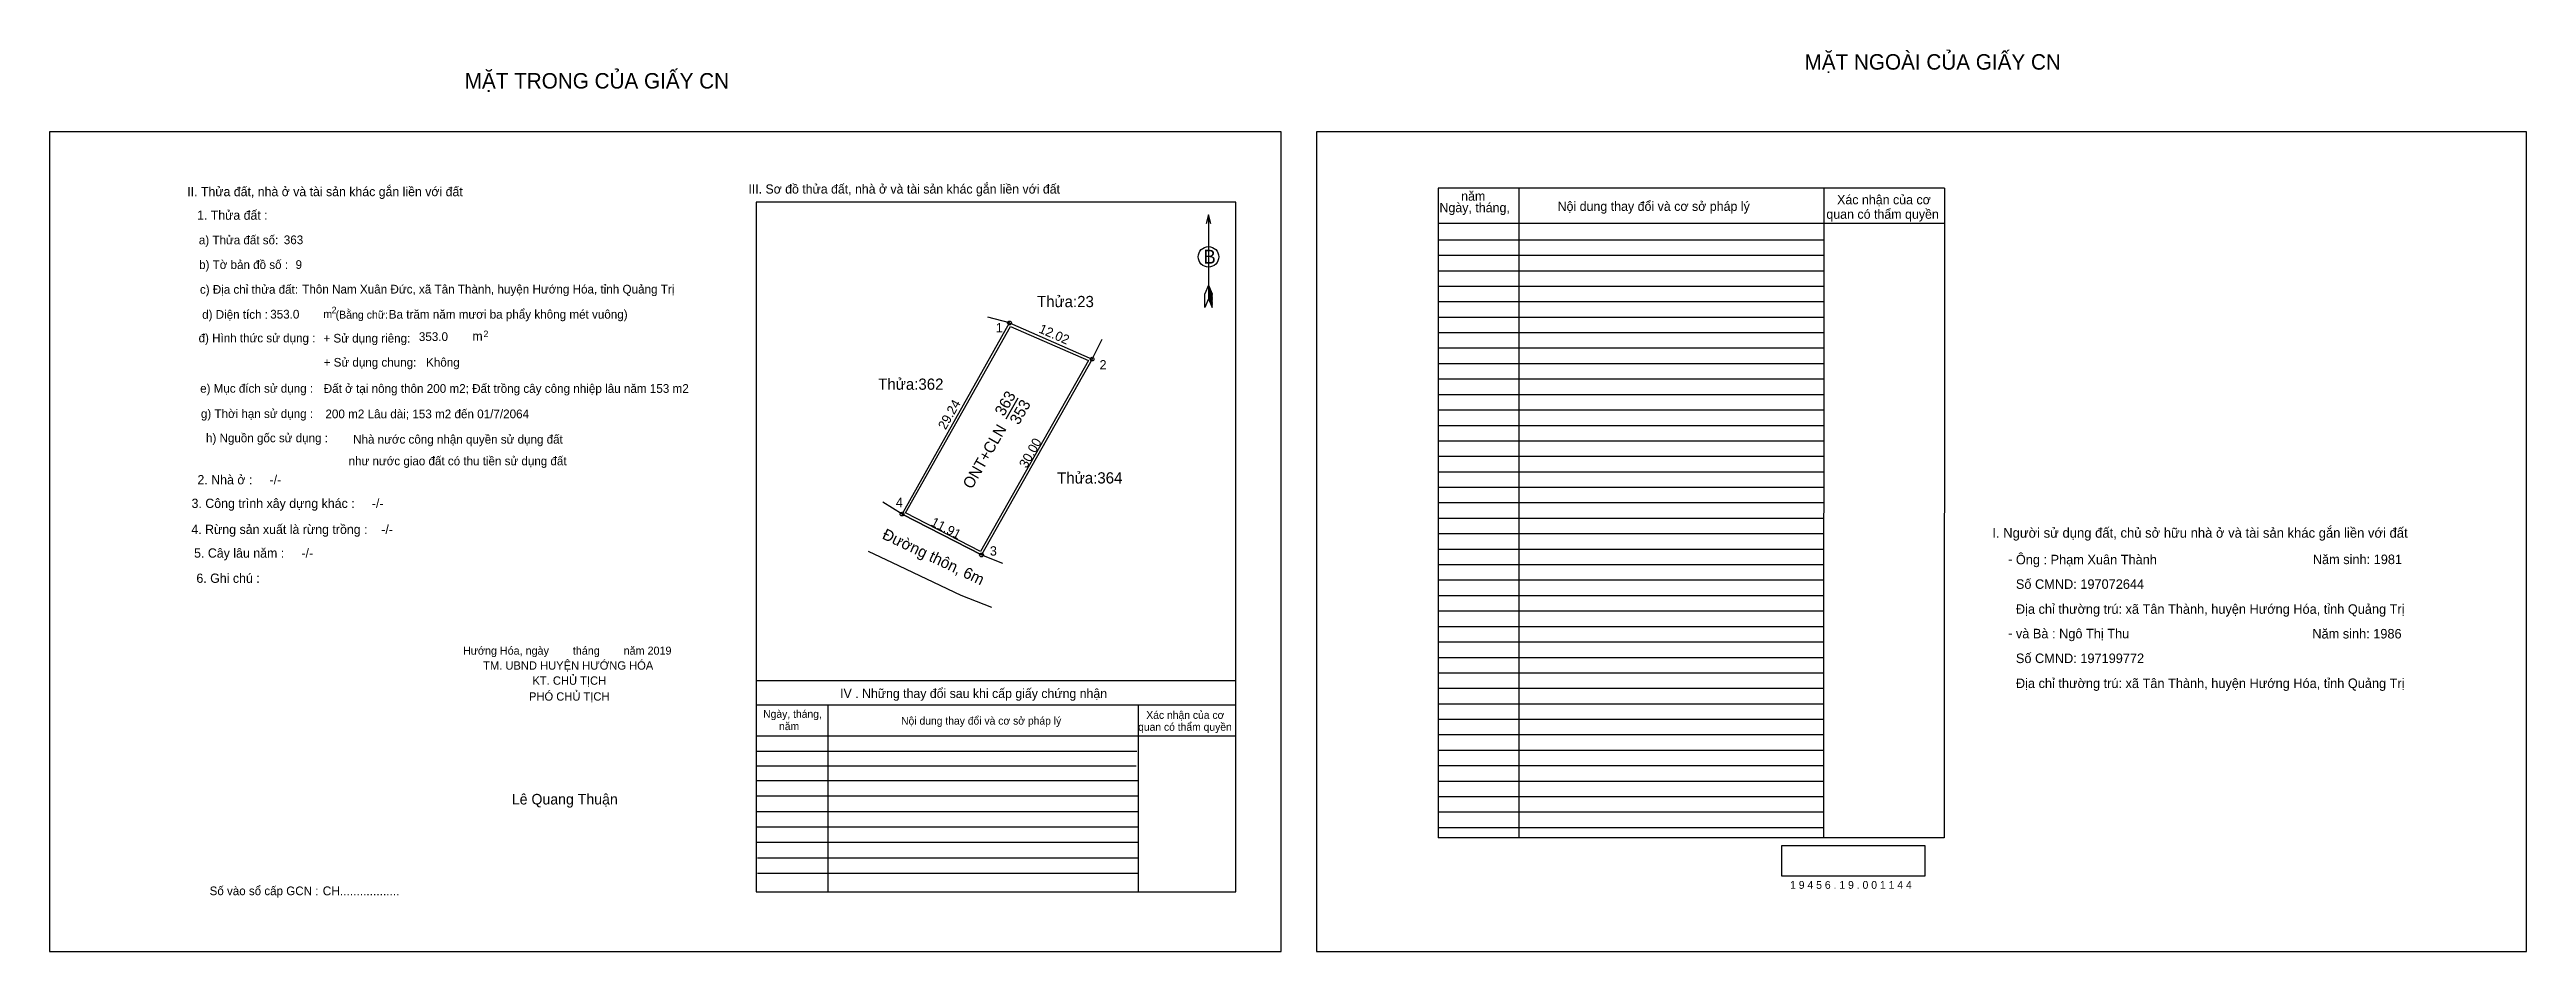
# Model space of a CAD drawing. Extents: x 539376 to 539706, y 1836854 to 1836974.
import ezdxf

# ---------------------------------------------------------------- set-up
doc = ezdxf.new("R2010")
doc.units = 0
for name, color, linetype in [('Default', 7, 'Continuous'), ('Level 1', 7, 'Continuous'), ('Level 10', 7, 'Continuous'), ('Level 11', 7, 'Continuous'), ('Level 13', 7, 'Continuous'), ('Level 27', 7, 'Continuous'), ('Level 35', 7, 'Continuous'), ('Level 36', 7, 'Continuous'), ('Level 40', 7, 'Continuous'), ('Level 49', 7, 'Continuous'), ('Level 5', 7, 'Continuous'), ('Level 52', 7, 'Continuous'), ('Level 55', 7, 'Continuous'), ('Level 6', 7, 'Continuous'), ('Level 7', 7, 'Continuous'), ('Level 8', 7, 'Continuous'), ('Level 9', 7, 'Continuous')]:
    doc.layers.add(name, color=color, linetype=linetype)

msp = doc.modelspace()

# ---------------------------------------------------------------- linework, layer by layer
at = {"layer": 'Level 1'}
for p, q in [((539375.92, 1836963.38), (539375.92, 1836963.38)), ((539544.84, 1836963.38), (539544.84, 1836963.38)), ((539530.45, 1836952.32), (539530.45, 1836941.09)), ((539530.45, 1836942.95), (539529.98, 1836941.8)), ((539530.45, 1836942.95), (539530.92, 1836941.8)), ((539530.45, 1836942.79), (539530.92, 1836941.64)), ((539530.45, 1836942.63), (539530.92, 1836941.48)), ((539530.45, 1836942.47), (539530.93, 1836941.31)), ((539530.45, 1836942.3), (539530.93, 1836941.14)), ((539530.45, 1836942.14), (539530.93, 1836940.97)), ((539529.95, 1836939.95), (539529.98, 1836941.8)), ((539530.45, 1836941.09), (539529.95, 1836939.95)), ((539530.45, 1836941.98), (539530.93, 1836940.81)), ((539530.45, 1836941.82), (539530.93, 1836940.64)), ((539530.45, 1836941.66), (539530.93, 1836940.47)), ((539530.45, 1836941.49), (539530.93, 1836940.31)), ((539530.45, 1836941.33), (539530.94, 1836940.15)), ((539530.45, 1836941.09), (539530.94, 1836939.95)), ((539530.94, 1836939.95), (539530.92, 1836941.8)), ((539540.14, 1836854.06), (539540.14, 1836854.06)), ((539706.19, 1836854.06), (539706.19, 1836854.06))]:
    msp.add_line(p, q, dxfattribs=at)
msp.add_lwpolyline([(539530.77, 1836951.13), (539530.45, 1836952.32), (539530.12, 1836951.13)], dxfattribs=at)
msp.add_circle((539530.45, 1836946.71), 1.37, dxfattribs=at)
at = {"layer": 'Level 10'}
msp.add_line((539489.59, 1836912.4), (539500.18, 1836906.95), dxfattribs=at)
for points in [[(539489.59, 1836912.4), (539503.92, 1836937.89), (539514.93, 1836933.07), (539500.18, 1836906.95)], [(539490.07, 1836912.55), (539504.07, 1836937.44), (539514.43, 1836932.9), (539500.04, 1836907.42)]]:
    msp.add_lwpolyline(points, close=True, dxfattribs=at)
at = {"layer": 'Level 11'}
for centre in [(539503.92, 1836937.89), (539514.93, 1836933.07), (539489.59, 1836912.4), (539489.59, 1836912.4), (539500.18, 1836906.95)]:
    msp.add_circle(centre, 0.25, dxfattribs=at)
at = {"layer": 'Level 27'}
for p, q in [((539503.92, 1836937.89), (539501.02, 1836938.66)), ((539514.93, 1836933.07), (539516.27, 1836935.75)), ((539489.59, 1836912.4), (539487.03, 1836913.97)), ((539500.18, 1836906.95), (539502.98, 1836905.87))]:
    msp.add_line(p, q, dxfattribs=at)
at = {"layer": 'Level 35'}
for p, q in [((539485.06, 1836907.45), (539488.25, 1836905.94)), ((539488.25, 1836905.94), (539497.44, 1836901.57)), ((539488.25, 1836905.94), (539497.44, 1836901.57)), ((539497.44, 1836901.57), (539501.52, 1836899.98))]:
    msp.add_line(p, q, dxfattribs=at)
at = {"layer": 'Level 40'}
msp.add_lwpolyline([(539375.92, 1836854.06), (539540.14, 1836854.06), (539540.14, 1836963.38), (539375.92, 1836963.38)], close=True, dxfattribs=at)
at = {"layer": 'Level 52'}
for p, q in [((539628.59, 1836955.87), (539561.06, 1836955.87)), ((539561.06, 1836955.87), (539561.06, 1836869.21)), ((539571.82, 1836955.87), (539571.82, 1836869.21)), ((539612.49, 1836955.87), (539612.46, 1836869.21)), ((539628.59, 1836955.87), (539628.56, 1836869.21)), ((539628.59, 1836951.16), (539561.06, 1836951.16)), ((539612.49, 1836948.95), (539561.06, 1836948.95)), ((539612.49, 1836946.88), (539561.06, 1836946.88)), ((539612.48, 1836944.82), (539561.06, 1836944.82)), ((539612.48, 1836942.76), (539561.06, 1836942.76)), ((539612.48, 1836940.7), (539561.06, 1836940.7)), ((539612.48, 1836938.63), (539561.06, 1836938.63)), ((539612.48, 1836936.57), (539561.06, 1836936.57)), ((539612.48, 1836934.51), (539561.06, 1836934.51)), ((539612.48, 1836932.44), (539561.06, 1836932.44)), ((539612.48, 1836930.38), (539561.06, 1836930.38)), ((539612.48, 1836928.32), (539561.06, 1836928.32)), ((539612.48, 1836926.26), (539561.06, 1836926.26)), ((539612.48, 1836924.19), (539561.06, 1836924.19)), ((539612.48, 1836922.13), (539561.06, 1836922.13)), ((539612.48, 1836920.07), (539561.06, 1836920.07)), ((539612.47, 1836918.01), (539561.06, 1836918.01)), ((539612.47, 1836915.94), (539561.06, 1836915.94)), ((539612.47, 1836913.88), (539561.06, 1836913.88)), ((539612.47, 1836911.82), (539561.06, 1836911.82)), ((539612.47, 1836909.76), (539561.06, 1836909.76)), ((539612.47, 1836907.69), (539561.06, 1836907.69)), ((539612.47, 1836905.63), (539561.06, 1836905.63)), ((539612.47, 1836903.57), (539561.06, 1836903.57)), ((539612.47, 1836901.5), (539561.06, 1836901.5)), ((539612.47, 1836899.44), (539561.06, 1836899.44)), ((539612.47, 1836897.38), (539561.06, 1836897.38)), ((539612.47, 1836895.32), (539561.06, 1836895.32)), ((539612.47, 1836893.25), (539561.06, 1836893.25)), ((539612.47, 1836891.19), (539561.06, 1836891.19)), ((539612.46, 1836889.13), (539561.06, 1836889.13)), ((539612.46, 1836887.07), (539561.06, 1836887.07)), ((539612.46, 1836885), (539561.06, 1836885)), ((539612.46, 1836882.94), (539561.06, 1836882.94)), ((539612.46, 1836880.88), (539561.06, 1836880.88)), ((539612.46, 1836878.82), (539561.06, 1836878.82)), ((539612.46, 1836876.75), (539561.06, 1836876.75)), ((539612.46, 1836874.69), (539561.06, 1836874.69)), ((539612.46, 1836872.63), (539561.06, 1836872.63)), ((539612.46, 1836870.56), (539561.06, 1836870.56)), ((539628.56, 1836869.21), (539561.06, 1836869.21))]:
    msp.add_line(p, q, dxfattribs=at)
msp.add_lwpolyline([(539544.84, 1836854.06), (539706.19, 1836854.06), (539706.19, 1836963.38), (539544.84, 1836963.38)], close=True, dxfattribs=at)
at = {"layer": 'Level 6'}
msp.add_lwpolyline([(539606.91, 1836868.21), (539625.97, 1836868.21), (539625.97, 1836864.12), (539606.91, 1836864.12)], close=True, dxfattribs=at)
at = {"layer": 'Level 7'}
for p, q in [((539520.9, 1836880.74), (539470.14, 1836880.74)), ((539520.81, 1836878.78), (539470.14, 1836878.78)), ((539521.08, 1836876.83), (539470.14, 1836876.83)), ((539521.08, 1836874.76), (539470.14, 1836874.76)), ((539521.08, 1836872.7), (539470.14, 1836872.7)), ((539521.08, 1836870.64), (539470.14, 1836870.64)), ((539521.08, 1836868.58), (539470.14, 1836868.58)), ((539521.08, 1836866.51), (539470.3, 1836866.51)), ((539521.08, 1836864.45), (539470.3, 1836864.45))]:
    msp.add_line(p, q, dxfattribs=at)
at = {"layer": 'Level 8'}
for p, q in [((539534.08, 1836954.02), (539470.14, 1836954.02)), ((539470.14, 1836954.02), (539470.14, 1836862.03)), ((539534.08, 1836862.03), (539534.08, 1836954.02)), ((539534.08, 1836890.16), (539470.14, 1836890.16)), ((539534.08, 1836886.92), (539470.14, 1836886.92)), ((539479.68, 1836886.92), (539479.68, 1836862.03)), ((539521.08, 1836886.92), (539521.08, 1836862.03)), ((539534.08, 1836882.79), (539470.14, 1836882.79)), ((539470.14, 1836862.03), (539534.08, 1836862.03))]:
    msp.add_line(p, q, dxfattribs=at)
at = {"layer": 'Level 9'}
msp.add_line((539503.47, 1836925.11), (539505.08, 1836927.91), dxfattribs=at)

# ---------------------------------------------------------------- texts
at = {"layer": 'Default'}
for s, p in [('e) Mục đích sử dụng :', (539396, 1836928.59)), ('g) Thời hạn sử dụng :', (539396.1, 1836925.22)), ('h) Nguồn gốc sử dụng :', (539396.78, 1836921.98)), ('Nhà nước công nhận quyền sử dụng đất', (539416.4, 1836921.8)), ('như nước giao đất có thu tiền sử dụng đất', (539415.79, 1836918.91))]:
    msp.add_text(s, height=1.1572, dxfattribs=at).set_placement(p)
at = {"layer": 'Level 1'}
msp.add_text('B', height=1.86, dxfattribs=at).set_placement((539529.76, 1836945.8))
at = {"layer": 'Level 13'}
for s, p in [('363', (539503.15, 1836925.35)), ('353', (539505.14, 1836924.2)), ('ONT+CLN', (539498.89, 1836915.63))]:
    msp.add_text(s, height=1.5, rotation=60.0973, dxfattribs=at).set_placement(p)
at = {"layer": 'Level 36'}
for s, p in [('Thửa:23', (539507.58, 1836940)), ('Thửa:362', (539486.41, 1836928.98)), ('Thửa:364', (539510.27, 1836916.48))]:
    msp.add_text(s, height=1.5, dxfattribs=at).set_placement(p)
at = {"layer": 'Level 49'}
for s, rotation, p in [('12.02', 336.357, (539507.72, 1836936.66)), ('29.24', 60.6561, (539495.4, 1836923.56)), ('30.00', 60.5465, (539506.2, 1836918.43)), ('11.91', 332.768, (539493.32, 1836910.93))]:
    msp.add_text(s, height=1.25, rotation=rotation, dxfattribs=at).set_placement(p)
at = {"layer": 'Level 5'}
msp.add_text('Đường thôn, 6m', height=1.5, rotation=334.5942, dxfattribs=at).set_placement((539486.82, 1836909.18))
at = {"layer": 'Level 52'}
for s, height, p in [('năm', 1.238, (539564.14, 1836954.2)), ('Ngày, tháng,', 1.2376, (539561.25, 1836952.66)), ('Nội dung thay đổi và cơ sở pháp lý', 1.2376, (539577, 1836952.84)), (' quan có thẩm quyền', 1.2376, (539612.38, 1836951.79)), ('Xác nhận của cơ', 1.2376, (539614.27, 1836953.72))]:
    msp.add_text(s, height=height, dxfattribs=at).set_placement(p)
at = {"layer": 'Level 55'}
for s, height, p in [('362', 0.055, (539503.86, 1836937.83)), ('1', 0.2, (539503.86, 1836937.89)), ('23', 0.055, (539503.88, 1836937.83)), ('23', 0.055, (539503.88, 1836937.83)), ('364', 0.055, (539514.87, 1836933.02)), ('364', 0.055, (539514.87, 1836933.02)), ('2', 0.2, (539514.86, 1836933.07)), ('23', 0.055, (539514.89, 1836933.02)), ('23', 0.055, (539514.89, 1836933.02)), ('4', 0.2, (539489.52, 1836912.4)), ('362', 0.055, (539489.53, 1836912.34)), ('0', 0.055, (539489.57, 1836912.34)), ('364', 0.055, (539500.12, 1836906.9)), ('364', 0.055, (539500.12, 1836906.9)), ('3', 0.2, (539500.12, 1836906.95)), ('0', 0.055, (539500.16, 1836906.9))]:
    msp.add_text(s, height=height, dxfattribs=at).set_placement(p)
at = {"layer": 'Level 6'}
for s, height, p in [('363', 1.162, (539407.15, 1836948.4)), ('9', 1.16, (539408.72, 1836945.1)), ('Thôn Nam Xuân Đức, xã Tân Thành, huyện Hướng Hóa, tỉnh Quảng Trị', 1.1633, (539409.61, 1836941.82)), ('353.0', 1.162, (539405.34, 1836938.48)), ('Ba trăm năm mươi ba phẩy không mét vuông)', 1.1617, (539421.15, 1836938.47)), ('353.0', 1.162, (539425.16, 1836935.49)), ('Đất ở tại nông thôn 200 m2; Đất trồng cây công nhiệp lâu năm 153 m2', 1.1633, (539412.48, 1836928.57)), ('200 m2 Lâu dài; 153 m2 đến 01/7/2064', 1.1633, (539412.7, 1836925.18)), ('Ông : Phạm Xuân Thành', 1.2706, (539638.11, 1836905.7)), ('Năm sinh: 1981', 1.2706, (539677.7, 1836905.73)), ('Số CMND: 197072644', 1.2706, (539638.11, 1836902.43)), ('Địa chỉ thường trú: xã Tân Thành, huyện Hướng Hóa, tỉnh Quảng Trị', 1.2706, (539638.11, 1836899.1)), ('và Bà : Ngô Thị Thu', 1.2706, (539638.11, 1836895.83)), ('Năm sinh: 1986', 1.2706, (539677.64, 1836895.81)), ('Số CMND: 197199772', 1.2706, (539638.11, 1836892.53)), ('Địa chỉ thường trú: xã Tân Thành, huyện Hướng Hóa, tỉnh Quảng Trị', 1.2706, (539638.11, 1836889.2)), ('1 9 4 5 6 . 1 9 . 0 0 1 1 4 4', 1.0396, (539608, 1836862.42))]:
    msp.add_text(s, height=height, dxfattribs=at).set_placement(p)
at = {"layer": 'Level 7'}
for s, height, p in [('MẶT TRONG CỦA GIẤY CN', 2.0626, (539431.28, 1836969.16)), ('MẶT NGOÀI CỦA GIẤY CN', 2.0626, (539609.93, 1836971.68)), ('II. Thửa đất, nhà ở và tài sản khác gắn liền với đất', 1.2272, (539394.28, 1836954.8)), ('III. Sơ đồ thửa đất, nhà ở và tài sản khác gắn liền với đất', 1.2272, (539469.1, 1836955.15)), ('1. Thửa đất :', 1.2272, (539395.59, 1836951.66)), ('a) Thửa đất số:', 1.1572, (539395.83, 1836948.38)), ('b) Tờ bản đồ số :', 1.1572, (539395.86, 1836945.09)), ('c) Địa chỉ thửa đất:', 1.1572, (539395.97, 1836941.79)), ('d) Diện tích :', 1.1572, (539396.27, 1836938.45)), ('m', 1.05, (539412.43, 1836938.56)), ('2', 0.877, (539413.53, 1836939.18)), ('(Bằng chữ:', 1.052, (539414.06, 1836938.47)), ('đ) Hình thức sử dụng :', 1.1572, (539395.79, 1836935.31)), ('+ Sử dụng riêng:', 1.1572, (539412.44, 1836935.28)), ('m', 1.24, (539432.29, 1836935.51)), ('2', 0.877, (539433.78, 1836936)), ('+ Sử dụng chung:', 1.1572, (539412.47, 1836932.07)), ('Không', 1.157, (539426.13, 1836932.07)), ('2. Nhà ở :     -/-', 1.2342, (539395.64, 1836916.37)), ('3. Công trình xây dựng khác :     -/-', 1.2342, (539394.85, 1836913.22)), ('4. Rừng sản xuất là rừng trồng :    -/-', 1.2342, (539394.82, 1836909.75)), ('I. Người sử dụng đất, chủ sở hữu nhà ở và tài sản khác gắn liền với đất', 1.2994, (539634.97, 1836909.25)), ('5. Cây lâu năm :     -/-', 1.2342, (539395.19, 1836906.59)), ('-', 1.32, (539637.06, 1836905.74)), ('6. Ghi chú :', 1.2342, (539395.5, 1836903.23)), ('-', 1.32, (539637.08, 1836895.87)), ('Hướng Hóa, ngày        tháng        năm 2019', 1.0723, (539431.04, 1836893.65)), ('TM. UBND HUYỆN HƯỚNG HÓA', 1.1111, (539433.73, 1836891.65)), ('KT. CHỦ TỊCH', 1.1111, (539440.31, 1836889.64)), ('IV . Những thay đổi sau khi cấp giấy chứng nhận', 1.2272, (539481.34, 1836887.87)), ('PHÓ CHỦ TỊCH', 1.111, (539439.85, 1836887.52)), ('Ngày, tháng,', 1.0313, (539471.07, 1836885.23)), ('Xác nhận của cơ', 1.0313, (539522.16, 1836885.09)), ('năm', 1.031, (539473.19, 1836883.59)), ('Nội dung thay đổi và cơ sở pháp lý', 1.0313, (539489.46, 1836884.32)), (' quan có thẩm quyền', 1.0313, (539520.68, 1836883.5)), ('Lê Quang Thuận', 1.4073, (539437.56, 1836873.67)), ('Số vào sổ cấp GCN :', 1.155, (539397.26, 1836861.57)), ('CH..................', 1.1881, (539412.34, 1836861.55))]:
    msp.add_text(s, height=height, dxfattribs=at).set_placement(p)
at = {"layer": 'Level 9'}
for s, p in [('1', (539502.1, 1836936.64)), ('2', (539515.92, 1836931.69)), ('4', (539488.76, 1836913.32)), ('3', (539501.3, 1836906.86))]:
    msp.add_text(s, height=1.25, dxfattribs=at).set_placement(p)

doc.saveas('drawing.dxf')
